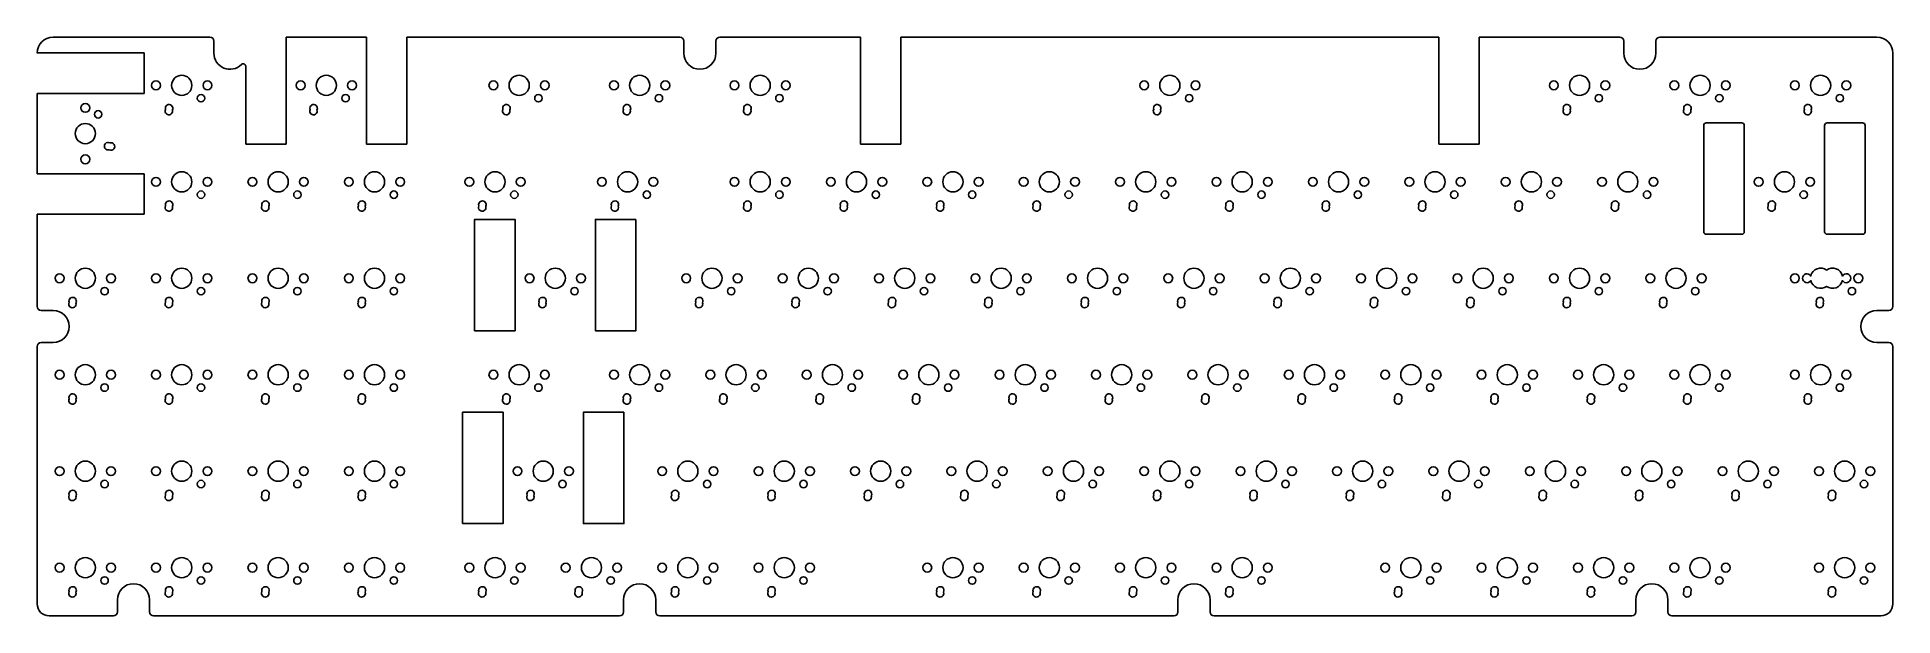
# Model space of a CAD drawing. Header units: millimetres. Extents: x -357 to 10, y -10 to 105.
import ezdxf

# ---------------------------------------------------------------- set-up
doc = ezdxf.new("R2010")
doc.units = ezdxf.units.MM
doc.layers.get('0').update_dxf_attribs({"linetype": 'CONTINUOUS'})

msp = doc.modelspace()

# ---------------------------------------------------------------- linework, layer by layer
for p, q in [((-323.05625, 104.775), (-354.0125, 104.775)), ((-322.2625, 101.6), (-322.2625, 103.98125)), ((-307.9755, 104.775), (-307.9755, 83.615)), ((-292.0995, 104.775), (-307.9755, 104.775)), ((-292.0995, 104.775), (-292.0995, 83.615)), ((-284.0995, 83.615), (-284.0995, 104.775)), ((-230.1875, 104.775), (-284.0995, 104.775)), ((-229.39375, 101.6), (-229.39375, 103.98125)), ((-223.04375, 103.98125), (-223.04375, 101.6)), ((-194.5, 104.775), (-222.25, 104.775)), ((-194.5, 83.615), (-194.5, 104.775)), ((-186.5, 104.775), (-186.5, 83.615)), ((-186.5, 104.775), (-80.2, 104.775)), ((-80.2, 104.775), (-80.2, 83.615)), ((-72.2, 83.615), (-72.2, 104.775)), ((-44.45, 104.775), (-72.2, 104.775)), ((-43.65625, 101.6), (-43.65625, 103.98125)), ((-37.30625, 103.98125), (-37.30625, 101.6)), ((6.35, 104.775), (-36.5125, 104.775)), ((-357.186875, 101.663), (-336.0275, 101.663)), ((-336.0275, 101.663), (-336.0275, 93.663)), ((-315.9755, 83.615), (-315.9755, 99.014834)), ((9.525, 51.59375), (9.525, 101.6)), ((-336.0275, 93.663), (-357.1875, 93.663)), ((-357.1875, 93.663), (-357.1875, 77.787)), ((-307.9755, 83.615), (-315.9755, 83.615)), ((-292.0995, 83.615), (-284.0995, 83.615)), ((-186.5, 83.615), (-194.5, 83.615)), ((-80.2, 83.615), (-72.2, 83.615)), ((-336.0275, 77.787), (-357.1875, 77.787)), ((-336.0275, 69.787), (-336.0275, 77.787)), ((-357.1875, 69.787), (-336.0275, 69.787)), ((-357.1875, 69.787), (-357.1875, 51.59375)), ((-356.39375, 50.8), (-354.0125, 50.8)), ((6.35, 50.8), (8.73125, 50.8)), ((-354.0125, 44.45), (-356.39375, 44.45)), ((8.73125, 44.45), (6.35, 44.45)), ((-357.1875, 43.65625), (-357.1875, -7.14375)), ((9.525, -7.14375), (9.525, 43.65625)), ((-341.3125, -8.73125), (-341.3125, -6.35)), ((-334.9625, -6.35), (-334.9625, -8.73125)), ((-241.3, -8.73125), (-241.3, -6.35)), ((-234.95, -6.35), (-234.95, -8.73125)), ((-131.7625, -8.73125), (-131.7625, -6.35)), ((-125.4125, -6.35), (-125.4125, -8.73125)), ((-41.275, -8.73125), (-41.275, -6.35)), ((-34.925, -6.35), (-34.925, -8.73125)), ((-354.80625, -9.525), (-342.10625, -9.525)), ((-334.16875, -9.525), (-242.09375, -9.525)), ((-234.15625, -9.525), (-132.55625, -9.525)), ((-124.61875, -9.525), (-42.06875, -9.525)), ((-34.13125, -9.525), (7.14375, -9.525))]:
    msp.add_line(p, q)
for points in [[(-27.34425, 65.835), (-20.34425, 65.835, 0.4142135624), (-19.84425, 66.335), (-19.84425, 87.335, 0.4142135624), (-20.34425, 87.835), (-27.34425, 87.835, 0.4142135624), (-27.84425, 87.335), (-27.84425, 66.335, 0.4142135624)], [(4.03175, 87.335), (4.03175, 66.335, -0.4142135624), (3.53175, 65.835), (-3.46825, 65.835, -0.4142135624), (-3.96825, 66.335), (-3.96825, 87.335, -0.4142135624), (-3.46825, 87.835), (3.53175, 87.835, -0.4142135624)], [(-311.409026, 71.363553, -1.519372292), (-312.755974, 71.456447, -1.5193722922)], [(-293.705974, 71.456447, -1.5193722922), (-292.359026, 71.363553, -1.519372292)], [(-3.571875, 58.74939, -0.542007423), (-0.437153, 57.592859, -3.6798478191), (-0.437153, 56.707141, -0.542007423), (-3.571875, 55.55061, -0.542007423), (-6.706597, 56.707141, -3.6798478191), (-6.706597, 57.592859, -0.542007423)], [(-311.409026, 14.213553, -1.519372292), (-312.755974, 14.306447, -1.5193722922)], [(-293.705974, 14.306447, -1.5193722922), (-292.359026, 14.213553, -1.519372292)]]:
    msp.add_lwpolyline(points, format="xyb", close=True)
for points in [[(-270.73175, 46.785), (-262.73175, 46.785), (-262.73175, 68.785), (-270.73175, 68.785)], [(-238.85575, 68.785), (-238.85575, 46.785), (-246.85575, 46.785), (-246.85575, 68.785)], [(-273.113, 8.685), (-265.113, 8.685), (-265.113, 30.685), (-273.113, 30.685)], [(-241.237, 30.685), (-241.237, 8.685), (-249.237, 8.685), (-249.237, 30.685)]]:
    msp.add_lwpolyline(points, close=True)
for centre, radius in [((-333.6925, 95.25), 0.875), ((-328.6125, 95.25), 1.9939), ((-323.5325, 95.25), 0.875), ((-305.1175, 95.25), 0.875), ((-300.0375, 95.25), 1.9939), ((-294.9575, 95.25), 0.875), ((-267.0175, 95.25), 0.875), ((-261.9375, 95.25), 1.9939), ((-256.8575, 95.25), 0.875), ((-243.205, 95.25), 0.875), ((-238.125, 95.25), 1.9939), ((-233.045, 95.25), 0.875), ((-219.3925, 95.25), 0.875), ((-214.3125, 95.25), 1.9939), ((-209.2325, 95.25), 0.875), ((-138.43, 95.25), 0.875), ((-133.35, 95.25), 1.9939), ((-128.27, 95.25), 0.875), ((-57.4675, 95.25), 0.875), ((-52.3875, 95.25), 1.9939), ((-47.3075, 95.25), 0.875), ((-33.655, 95.25), 0.875), ((-28.575, 95.25), 1.9939), ((-23.495, 95.25), 0.875), ((-9.8425, 95.25), 0.875), ((-4.7625, 95.25), 1.9939), ((0.3175, 95.25), 0.875), ((-347.6625, 90.805), 0.875), ((-324.8025, 92.71), 0.735), ((-296.2275, 92.71), 0.735), ((-258.1275, 92.71), 0.735), ((-234.315, 92.71), 0.735), ((-210.5025, 92.71), 0.735), ((-129.54, 92.71), 0.735), ((-48.5775, 92.71), 0.735), ((-24.765, 92.71), 0.735), ((-0.9525, 92.71), 0.735), ((-345.1225, 89.535), 0.735), ((-347.6625, 85.725), 1.9939), ((-347.6625, 80.645), 0.875), ((-333.6925, 76.2), 0.875), ((-328.6125, 76.2), 1.9939), ((-323.5325, 76.2), 0.875), ((-314.6425, 76.2), 0.875), ((-309.5625, 76.2), 1.9939), ((-304.4825, 76.2), 0.875), ((-295.5925, 76.2), 0.875), ((-290.5125, 76.2), 1.9939), ((-285.4325, 76.2), 0.875), ((-271.78, 76.2), 0.875), ((-266.7, 76.2), 1.9939), ((-261.62, 76.2), 0.875), ((-245.58625, 76.2), 0.875), ((-240.50625, 76.2), 1.9939), ((-235.42625, 76.2), 0.875), ((-219.3925, 76.2), 0.875), ((-214.3125, 76.2), 1.9939), ((-209.2325, 76.2), 0.875), ((-200.3425, 76.2), 0.875), ((-195.2625, 76.2), 1.9939), ((-190.1825, 76.2), 0.875), ((-181.2925, 76.2), 0.875), ((-176.2125, 76.2), 1.9939), ((-171.1325, 76.2), 0.875), ((-162.2425, 76.2), 0.875), ((-157.1625, 76.2), 1.9939), ((-152.0825, 76.2), 0.875), ((-143.1925, 76.2), 0.875), ((-138.1125, 76.2), 1.9939), ((-133.0325, 76.2), 0.875), ((-124.1425, 76.2), 0.875), ((-119.0625, 76.2), 1.9939), ((-113.9825, 76.2), 0.875), ((-105.0925, 76.2), 0.875), ((-100.0125, 76.2), 1.9939), ((-94.9325, 76.2), 0.875), ((-86.0425, 76.2), 0.875), ((-80.9625, 76.2), 1.9939), ((-75.8825, 76.2), 0.875), ((-66.9925, 76.2), 0.875), ((-61.9125, 76.2), 1.9939), ((-56.8325, 76.2), 0.875), ((-47.9425, 76.2), 0.875), ((-42.8625, 76.2), 1.9939), ((-37.7825, 76.2), 0.875), ((-16.98625, 76.2), 0.875), ((-11.90625, 76.2), 1.9939), ((-6.82625, 76.2), 0.875), ((-324.8025, 73.66), 0.735), ((-305.7525, 73.66), 0.735), ((-286.7025, 73.66), 0.735), ((-262.89, 73.66), 0.735), ((-236.69625, 73.66), 0.735), ((-210.5025, 73.66), 0.735), ((-191.4525, 73.66), 0.735), ((-172.4025, 73.66), 0.735), ((-153.3525, 73.66), 0.735), ((-134.3025, 73.66), 0.735), ((-115.2525, 73.66), 0.735), ((-96.2025, 73.66), 0.735), ((-77.1525, 73.66), 0.735), ((-58.1025, 73.66), 0.735), ((-39.0525, 73.66), 0.735), ((-8.09625, 73.66), 0.735), ((-347.6625, 57.15), 1.9939), ((-328.6125, 57.15), 1.9939), ((-309.5625, 57.15), 1.9939), ((-290.5125, 57.15), 1.9939), ((-254.79375, 57.15), 1.9939), ((-223.8375, 57.15), 1.9939), ((-204.7875, 57.15), 1.9939), ((-185.7375, 57.15), 1.9939), ((-166.6875, 57.15), 1.9939), ((-147.6375, 57.15), 1.9939), ((-128.5875, 57.15), 1.9939), ((-109.5375, 57.15), 1.9939), ((-90.4875, 57.15), 1.9939), ((-71.4375, 57.15), 1.9939), ((-52.3875, 57.15), 1.9939), ((-33.3375, 57.15), 1.9939), ((-352.7425, 57.15), 0.875), ((-343.8525, 54.61), 0.735), ((-342.5825, 57.15), 0.875), ((-333.6925, 57.15), 0.875), ((-324.8025, 54.61), 0.735), ((-323.5325, 57.15), 0.875), ((-314.6425, 57.15), 0.875), ((-305.7525, 54.61), 0.735), ((-304.4825, 57.15), 0.875), ((-295.5925, 57.15), 0.875), ((-286.7025, 54.61), 0.735), ((-285.4325, 57.15), 0.875), ((-259.87375, 57.15), 0.875), ((-250.98375, 54.61), 0.735), ((-249.71375, 57.15), 0.875), ((-228.9175, 57.15), 0.875), ((-220.0275, 54.61), 0.735), ((-218.7575, 57.15), 0.875), ((-209.8675, 57.15), 0.875), ((-200.9775, 54.61), 0.735), ((-199.7075, 57.15), 0.875), ((-190.8175, 57.15), 0.875), ((-181.9275, 54.61), 0.735), ((-180.6575, 57.15), 0.875), ((-171.7675, 57.15), 0.875), ((-162.8775, 54.61), 0.735), ((-161.6075, 57.15), 0.875), ((-152.7175, 57.15), 0.875), ((-143.8275, 54.61), 0.735), ((-142.5575, 57.15), 0.875), ((-133.6675, 57.15), 0.875), ((-124.7775, 54.61), 0.735), ((-123.5075, 57.15), 0.875), ((-114.6175, 57.15), 0.875), ((-105.7275, 54.61), 0.735), ((-104.4575, 57.15), 0.875), ((-95.5675, 57.15), 0.875), ((-86.6775, 54.61), 0.735), ((-85.4075, 57.15), 0.875), ((-76.5175, 57.15), 0.875), ((-67.6275, 54.61), 0.735), ((-66.3575, 57.15), 0.875), ((-57.4675, 57.15), 0.875), ((-48.5775, 54.61), 0.735), ((-47.3075, 57.15), 0.875), ((-38.4175, 57.15), 0.875), ((-29.5275, 54.61), 0.735), ((-28.2575, 57.15), 0.875), ((-9.8425, 57.15), 0.875), ((1.42875, 54.61), 0.735), ((2.69875, 57.15), 0.875), ((-352.7425, 38.1), 0.875), ((-347.6625, 38.1), 1.9939), ((-342.5825, 38.1), 0.875), ((-333.6925, 38.1), 0.875), ((-328.6125, 38.1), 1.9939), ((-323.5325, 38.1), 0.875), ((-314.6425, 38.1), 0.875), ((-309.5625, 38.1), 1.9939), ((-304.4825, 38.1), 0.875), ((-295.5925, 38.1), 0.875), ((-290.5125, 38.1), 1.9939), ((-285.4325, 38.1), 0.875), ((-267.0175, 38.1), 0.875), ((-261.9375, 38.1), 1.9939), ((-256.8575, 38.1), 0.875), ((-243.205, 38.1), 0.875), ((-238.125, 38.1), 1.9939), ((-233.045, 38.1), 0.875), ((-224.155, 38.1), 0.875), ((-219.075, 38.1), 1.9939), ((-213.995, 38.1), 0.875), ((-205.105, 38.1), 0.875), ((-200.025, 38.1), 1.9939), ((-194.945, 38.1), 0.875), ((-186.055, 38.1), 0.875), ((-180.975, 38.1), 1.9939), ((-175.895, 38.1), 0.875), ((-167.005, 38.1), 0.875), ((-161.925, 38.1), 1.9939), ((-156.845, 38.1), 0.875), ((-147.955, 38.1), 0.875), ((-142.875, 38.1), 1.9939), ((-137.795, 38.1), 0.875), ((-128.905, 38.1), 0.875), ((-123.825, 38.1), 1.9939), ((-118.745, 38.1), 0.875), ((-109.855, 38.1), 0.875), ((-104.775, 38.1), 1.9939), ((-99.695, 38.1), 0.875), ((-90.805, 38.1), 0.875), ((-85.725, 38.1), 1.9939), ((-80.645, 38.1), 0.875), ((-71.755, 38.1), 0.875), ((-66.675, 38.1), 1.9939), ((-61.595, 38.1), 0.875), ((-52.705, 38.1), 0.875), ((-47.625, 38.1), 1.9939), ((-42.545, 38.1), 0.875), ((-33.655, 38.1), 0.875), ((-28.575, 38.1), 1.9939), ((-23.495, 38.1), 0.875), ((-9.8425, 38.1), 0.875), ((-4.7625, 38.1), 1.9939), ((0.3175, 38.1), 0.875), ((-343.8525, 35.56), 0.735), ((-324.8025, 35.56), 0.735), ((-305.7525, 35.56), 0.735), ((-286.7025, 35.56), 0.735), ((-258.1275, 35.56), 0.735), ((-234.315, 35.56), 0.735), ((-215.265, 35.56), 0.735), ((-196.215, 35.56), 0.735), ((-177.165, 35.56), 0.735), ((-158.115, 35.56), 0.735), ((-139.065, 35.56), 0.735), ((-120.015, 35.56), 0.735), ((-100.965, 35.56), 0.735), ((-81.915, 35.56), 0.735), ((-62.865, 35.56), 0.735), ((-43.815, 35.56), 0.735), ((-24.765, 35.56), 0.735), ((-0.9525, 35.56), 0.735), ((-352.7425, 19.05), 0.875), ((-347.6625, 19.05), 1.9939), ((-342.5825, 19.05), 0.875), ((-333.6925, 19.05), 0.875), ((-328.6125, 19.05), 1.9939), ((-323.5325, 19.05), 0.875), ((-314.6425, 19.05), 0.875), ((-309.5625, 19.05), 1.9939), ((-304.4825, 19.05), 0.875), ((-295.5925, 19.05), 0.875), ((-290.5125, 19.05), 1.9939), ((-285.4325, 19.05), 0.875), ((-262.255, 19.05), 0.875), ((-257.175, 19.05), 1.9939), ((-252.095, 19.05), 0.875), ((-233.68, 19.05), 0.875), ((-228.6, 19.05), 1.9939), ((-223.52, 19.05), 0.875), ((-214.63, 19.05), 0.875), ((-209.55, 19.05), 1.9939), ((-204.47, 19.05), 0.875), ((-195.58, 19.05), 0.875), ((-190.5, 19.05), 1.9939), ((-185.42, 19.05), 0.875), ((-176.53, 19.05), 0.875), ((-171.45, 19.05), 1.9939), ((-166.37, 19.05), 0.875), ((-157.48, 19.05), 0.875), ((-152.4, 19.05), 1.9939), ((-147.32, 19.05), 0.875), ((-138.43, 19.05), 0.875), ((-133.35, 19.05), 1.9939), ((-128.27, 19.05), 0.875), ((-119.38, 19.05), 0.875), ((-114.3, 19.05), 1.9939), ((-109.22, 19.05), 0.875), ((-100.33, 19.05), 0.875), ((-95.25, 19.05), 1.9939), ((-90.17, 19.05), 0.875), ((-81.28, 19.05), 0.875), ((-76.2, 19.05), 1.9939), ((-71.12, 19.05), 0.875), ((-62.23, 19.05), 0.875), ((-57.15, 19.05), 1.9939), ((-52.07, 19.05), 0.875), ((-43.18, 19.05), 0.875), ((-38.1, 19.05), 1.9939), ((-33.02, 19.05), 0.875), ((-24.13, 19.05), 0.875), ((-19.05, 19.05), 1.9939), ((-13.97, 19.05), 0.875), ((-5.08, 19.05), 0.875), ((0, 19.05), 1.9939), ((5.08, 19.05), 0.875), ((-343.8525, 16.51), 0.735), ((-324.8025, 16.51), 0.735), ((-305.7525, 16.51), 0.735), ((-286.7025, 16.51), 0.735), ((-253.365, 16.51), 0.735), ((-224.79, 16.51), 0.735), ((-205.74, 16.51), 0.735), ((-186.69, 16.51), 0.735), ((-167.64, 16.51), 0.735), ((-148.59, 16.51), 0.735), ((-129.54, 16.51), 0.735), ((-110.49, 16.51), 0.735), ((-91.44, 16.51), 0.735), ((-72.39, 16.51), 0.735), ((-53.34, 16.51), 0.735), ((-34.29, 16.51), 0.735), ((-15.24, 16.51), 0.735), ((3.81, 16.51), 0.735), ((-352.7425, 0), 0.875), ((-347.6625, 0), 1.9939), ((-342.5825, 0), 0.875), ((-333.6925, 0), 0.875), ((-328.6125, 0), 1.9939), ((-323.5325, 0), 0.875), ((-314.6425, 0), 0.875), ((-309.5625, 0), 1.9939), ((-304.4825, 0), 0.875), ((-295.5925, 0), 0.875), ((-290.5125, 0), 1.9939), ((-285.4325, 0), 0.875), ((-271.78, 0), 0.875), ((-266.7, 0), 1.9939), ((-261.62, 0), 0.875), ((-252.73, 0), 0.875), ((-247.65, 0), 1.9939), ((-242.57, 0), 0.875), ((-233.68, 0), 0.875), ((-228.6, 0), 1.9939), ((-223.52, 0), 0.875), ((-214.63, 0), 0.875), ((-209.55, 0), 1.9939), ((-204.47, 0), 0.875), ((-181.2925, 0), 0.875), ((-176.2125, 0), 1.9939), ((-171.1325, 0), 0.875), ((-162.2425, 0), 0.875), ((-157.1625, 0), 1.9939), ((-152.0825, 0), 0.875), ((-143.1925, 0), 0.875), ((-138.1125, 0), 1.9939), ((-133.0325, 0), 0.875), ((-124.1425, 0), 0.875), ((-119.0625, 0), 1.9939), ((-113.9825, 0), 0.875), ((-90.805, 0), 0.875), ((-85.725, 0), 1.9939), ((-80.645, 0), 0.875), ((-71.755, 0), 0.875), ((-66.675, 0), 1.9939), ((-61.595, 0), 0.875), ((-52.705, 0), 0.875), ((-47.625, 0), 1.9939), ((-42.545, 0), 0.875), ((-33.655, 0), 0.875), ((-28.575, 0), 1.9939), ((-23.495, 0), 0.875), ((-5.08, 0), 0.875), ((0, 0), 1.9939), ((5.08, 0), 0.875), ((-343.8525, -2.54), 0.735), ((-324.8025, -2.54), 0.735), ((-305.7525, -2.54), 0.735), ((-286.7025, -2.54), 0.735), ((-262.89, -2.54), 0.735), ((-243.84, -2.54), 0.735), ((-224.79, -2.54), 0.735), ((-205.74, -2.54), 0.735), ((-172.4025, -2.54), 0.735), ((-153.3525, -2.54), 0.735), ((-134.3025, -2.54), 0.735), ((-115.2525, -2.54), 0.735), ((-81.915, -2.54), 0.735), ((-62.865, -2.54), 0.735), ((-43.815, -2.54), 0.735), ((-24.765, -2.54), 0.735), ((3.81, -2.54), 0.735)]:
    msp.add_circle(centre, radius)
for centre, radius, start, end in [((-354.0125, 101.6), 3.175, 90, 180), ((-323.05625, 103.98125), 0.79375, 0, 90), ((-230.1875, 103.98125), 0.79375, 0, 90), ((-222.25, 103.98125), 0.79375, 90, 180), ((-44.45, 103.98125), 0.79375, 0, 90), ((-36.5125, 103.98125), 0.79375, 90, 180), ((6.35, 101.6), 3.175, 0, 90), ((-319.0875, 101.6), 3.175, 180, 315.29583167), ((-316.4755, 99.014834), 0.5, 0, 135.29583167), ((-226.21875, 101.6), 3.175, -180, 0), ((-40.48125, 101.6), 3.175, -180, 0), ((-331.1525, 90.17), 0.735, -207.24203677, 19.35166431), ((-331.1125, 90.75), 0.735, -27.24203677, 199.35166431), ((-302.5775, 90.17), 0.735, -207.24203677, 19.35166431), ((-302.5375, 90.75), 0.735, -27.24203677, 199.35166431), ((-264.4775, 90.17), 0.735, -207.24203677, 19.35166431), ((-264.4375, 90.75), 0.735, -27.24203677, 199.35166431), ((-240.665, 90.17), 0.735, -207.24203677, 19.35166431), ((-240.625, 90.75), 0.735, -27.24203677, 199.35166431), ((-216.8525, 90.17), 0.735, -207.24203677, 19.35166431), ((-216.8125, 90.75), 0.735, -27.24203677, 199.35166431), ((-135.89, 90.17), 0.735, -207.24203677, 19.35166431), ((-135.85, 90.75), 0.735, -27.24203677, 199.35166431), ((-54.9275, 90.17), 0.735, -207.24203677, 19.35166431), ((-54.8875, 90.75), 0.735, -27.24203677, 199.35166431), ((-31.115, 90.17), 0.735, -207.24203677, 19.35166431), ((-31.075, 90.75), 0.735, -27.24203677, 199.35166431), ((-7.3025, 90.17), 0.735, -207.24203677, 19.35166431), ((-7.2625, 90.75), 0.735, -27.24203677, 199.35166431), ((-343.1625, 83.225), 0.735, 62.75796323, 289.35166431), ((-342.5825, 83.185), 0.735, -117.24203677, 109.35166431), ((-331.1525, 71.12), 0.735, -207.24203677, 19.35166431), ((-331.1125, 71.7), 0.735, -27.24203677, 199.35166431), ((-269.24, 71.12), 0.735, -207.24203677, 19.35166431), ((-269.2, 71.7), 0.735, -27.24203677, 199.35166431), ((-243.04625, 71.12), 0.735, -207.24203677, 19.35166431), ((-243.00625, 71.7), 0.735, -27.24203677, 199.35166431), ((-216.8525, 71.12), 0.735, -207.24203677, 19.35166431), ((-216.8125, 71.7), 0.735, -27.24203677, 199.35166431), ((-197.8025, 71.12), 0.735, -207.24203677, 19.35166431), ((-197.7625, 71.7), 0.735, -27.24203677, 199.35166431), ((-178.7525, 71.12), 0.735, -207.24203677, 19.35166431), ((-178.7125, 71.7), 0.735, -27.24203677, 199.35166431), ((-159.7025, 71.12), 0.735, -207.24203677, 19.35166431), ((-159.6625, 71.7), 0.735, -27.24203677, 199.35166431), ((-140.6525, 71.12), 0.735, -207.24203677, 19.35166431), ((-140.6125, 71.7), 0.735, -27.24203677, 199.35166431), ((-121.6025, 71.12), 0.735, -207.24203677, 19.35166431), ((-121.5625, 71.7), 0.735, -27.24203677, 199.35166431), ((-102.5525, 71.12), 0.735, -207.24203677, 19.35166431), ((-102.5125, 71.7), 0.735, -27.24203677, 199.35166431), ((-83.5025, 71.12), 0.735, -207.24203677, 19.35166431), ((-83.4625, 71.7), 0.735, -27.24203677, 199.35166431), ((-64.4525, 71.12), 0.735, -207.24203677, 19.35166431), ((-64.4125, 71.7), 0.735, -27.24203677, 199.35166431), ((-45.4025, 71.12), 0.735, -207.24203677, 19.35166431), ((-45.3625, 71.7), 0.735, -27.24203677, 199.35166431), ((-14.44625, 71.12), 0.735, -207.24203677, 19.35166431), ((-14.40625, 71.7), 0.735, -27.24203677, 199.35166431), ((-356.39375, 51.59375), 0.79375, 180, 270), ((-350.2025, 52.07), 0.735, -207.24203677, 19.35166431), ((-350.1625, 52.65), 0.735, -27.24203677, 199.35166431), ((-331.1525, 52.07), 0.735, -207.24203677, 19.35166431), ((-331.1125, 52.65), 0.735, -27.24203677, 199.35166431), ((-312.1025, 52.07), 0.735, -207.24203677, 19.35166431), ((-312.0625, 52.65), 0.735, -27.24203677, 199.35166431), ((-293.0525, 52.07), 0.735, -207.24203677, 19.35166431), ((-293.0125, 52.65), 0.735, -27.24203677, 199.35166431), ((-257.33375, 52.07), 0.735, -207.24203677, 19.35166431), ((-257.29375, 52.65), 0.735, -27.24203677, 199.35166431), ((-226.3775, 52.07), 0.735, -207.24203677, 19.35166431), ((-226.3375, 52.65), 0.735, -27.24203677, 199.35166431), ((-207.3275, 52.07), 0.735, -207.24203677, 19.35166431), ((-207.2875, 52.65), 0.735, -27.24203677, 199.35166431), ((-188.2775, 52.07), 0.735, -207.24203677, 19.35166431), ((-188.2375, 52.65), 0.735, -27.24203677, 199.35166431), ((-169.2275, 52.07), 0.735, -207.24203677, 19.35166431), ((-169.1875, 52.65), 0.735, -27.24203677, 199.35166431), ((-150.1775, 52.07), 0.735, -207.24203677, 19.35166431), ((-150.1375, 52.65), 0.735, -27.24203677, 199.35166431), ((-131.1275, 52.07), 0.735, -207.24203677, 19.35166431), ((-131.0875, 52.65), 0.735, -27.24203677, 199.35166431), ((-112.0775, 52.07), 0.735, -207.24203677, 19.35166431), ((-112.0375, 52.65), 0.735, -27.24203677, 199.35166431), ((-93.0275, 52.07), 0.735, -207.24203677, 19.35166431), ((-92.9875, 52.65), 0.735, -27.24203677, 199.35166431), ((-73.9775, 52.07), 0.735, -207.24203677, 19.35166431), ((-73.9375, 52.65), 0.735, -27.24203677, 199.35166431), ((-54.9275, 52.07), 0.735, -207.24203677, 19.35166431), ((-54.8875, 52.65), 0.735, -27.24203677, 199.35166431), ((-35.8775, 52.07), 0.735, -207.24203677, 19.35166431), ((-35.8375, 52.65), 0.735, -27.24203677, 199.35166431), ((-4.92125, 52.07), 0.735, -207.24203677, 19.35166431), ((-4.88125, 52.65), 0.735, -27.24203677, 199.35166431), ((8.73125, 51.59375), 0.79375, -90, 0), ((-354.0125, 47.625), 3.175, -90, 90), ((6.35, 47.625), 3.175, 90, 270), ((-356.39375, 43.65625), 0.79375, 90, 180), ((8.73125, 43.65625), 0.79375, 0, 90), ((-350.2025, 33.02), 0.735, -207.24203677, 19.35166431), ((-350.1625, 33.6), 0.735, -27.24203677, 199.35166431), ((-331.1525, 33.02), 0.735, -207.24203677, 19.35166431), ((-331.1125, 33.6), 0.735, -27.24203677, 199.35166431), ((-312.1025, 33.02), 0.735, -207.24203677, 19.35166431), ((-312.0625, 33.6), 0.735, -27.24203677, 199.35166431), ((-293.0525, 33.02), 0.735, -207.24203677, 19.35166431), ((-293.0125, 33.6), 0.735, -27.24203677, 199.35166431), ((-264.4775, 33.02), 0.735, -207.24203677, 19.35166431), ((-264.4375, 33.6), 0.735, -27.24203677, 199.35166431), ((-240.665, 33.02), 0.735, -207.24203677, 19.35166431), ((-240.625, 33.6), 0.735, -27.24203677, 199.35166431), ((-221.615, 33.02), 0.735, -207.24203677, 19.35166431), ((-221.575, 33.6), 0.735, -27.24203677, 199.35166431), ((-202.565, 33.02), 0.735, -207.24203677, 19.35166431), ((-202.525, 33.6), 0.735, -27.24203677, 199.35166431), ((-183.515, 33.02), 0.735, -207.24203677, 19.35166431), ((-183.475, 33.6), 0.735, -27.24203677, 199.35166431), ((-164.465, 33.02), 0.735, -207.24203677, 19.35166431), ((-164.425, 33.6), 0.735, -27.24203677, 199.35166431), ((-145.415, 33.02), 0.735, -207.24203677, 19.35166431), ((-145.375, 33.6), 0.735, -27.24203677, 199.35166431), ((-126.365, 33.02), 0.735, -207.24203677, 19.35166431), ((-126.325, 33.6), 0.735, -27.24203677, 199.35166431), ((-107.315, 33.02), 0.735, -207.24203677, 19.35166431), ((-107.275, 33.6), 0.735, -27.24203677, 199.35166431), ((-88.265, 33.02), 0.735, -207.24203677, 19.35166431), ((-88.225, 33.6), 0.735, -27.24203677, 199.35166431), ((-69.215, 33.02), 0.735, -207.24203677, 19.35166431), ((-69.175, 33.6), 0.735, -27.24203677, 199.35166431), ((-50.165, 33.02), 0.735, -207.24203677, 19.35166431), ((-50.125, 33.6), 0.735, -27.24203677, 199.35166431), ((-31.115, 33.02), 0.735, -207.24203677, 19.35166431), ((-31.075, 33.6), 0.735, -27.24203677, 199.35166431), ((-7.3025, 33.02), 0.735, -207.24203677, 19.35166431), ((-7.2625, 33.6), 0.735, -27.24203677, 199.35166431), ((-350.1625, 14.55), 0.735, -27.24203677, 199.35166431), ((-331.1125, 14.55), 0.735, -27.24203677, 199.35166431), ((-259.675, 14.55), 0.735, -27.24203677, 199.35166431), ((-231.1, 14.55), 0.735, -27.24203677, 199.35166431), ((-212.05, 14.55), 0.735, -27.24203677, 199.35166431), ((-193, 14.55), 0.735, -27.24203677, 199.35166431), ((-173.95, 14.55), 0.735, -27.24203677, 199.35166431), ((-154.9, 14.55), 0.735, -27.24203677, 199.35166431), ((-135.85, 14.55), 0.735, -27.24203677, 199.35166431), ((-116.8, 14.55), 0.735, -27.24203677, 199.35166431), ((-97.75, 14.55), 0.735, -27.24203677, 199.35166431), ((-78.7, 14.55), 0.735, -27.24203677, 199.35166431), ((-59.65, 14.55), 0.735, -27.24203677, 199.35166431), ((-40.6, 14.55), 0.735, -27.24203677, 199.35166431), ((-21.55, 14.55), 0.735, -27.24203677, 199.35166431), ((-2.5, 14.55), 0.735, -27.24203677, 199.35166431), ((-350.2025, 13.97), 0.735, -207.24203677, 19.35166431), ((-331.1525, 13.97), 0.735, -207.24203677, 19.35166431), ((-259.715, 13.97), 0.735, -207.24203677, 19.35166431), ((-231.14, 13.97), 0.735, -207.24203677, 19.35166431), ((-212.09, 13.97), 0.735, -207.24203677, 19.35166431), ((-193.04, 13.97), 0.735, -207.24203677, 19.35166431), ((-173.99, 13.97), 0.735, -207.24203677, 19.35166431), ((-154.94, 13.97), 0.735, -207.24203677, 19.35166431), ((-135.89, 13.97), 0.735, -207.24203677, 19.35166431), ((-116.84, 13.97), 0.735, -207.24203677, 19.35166431), ((-97.79, 13.97), 0.735, -207.24203677, 19.35166431), ((-78.74, 13.97), 0.735, -207.24203677, 19.35166431), ((-59.69, 13.97), 0.735, -207.24203677, 19.35166431), ((-40.64, 13.97), 0.735, -207.24203677, 19.35166431), ((-21.59, 13.97), 0.735, -207.24203677, 19.35166431), ((-2.54, 13.97), 0.735, -207.24203677, 19.35166431), ((-338.1375, -6.35), 3.175, 0, 180), ((-238.125, -6.35), 3.175, 0, 180), ((-128.5875, -6.35), 3.175, 0, 180), ((-38.1, -6.35), 3.175, 0, 180), ((-354.80625, -7.14375), 2.38125, 180, 270), ((-350.2025, -5.08), 0.735, -207.24203677, 19.35166431), ((-350.1625, -4.5), 0.735, -27.24203677, 199.35166431), ((-331.1525, -5.08), 0.735, -207.24203677, 19.35166431), ((-331.1125, -4.5), 0.735, -27.24203677, 199.35166431), ((-312.1025, -5.08), 0.735, -207.24203677, 19.35166431), ((-312.0625, -4.5), 0.735, -27.24203677, 199.35166431), ((-293.0525, -5.08), 0.735, -207.24203677, 19.35166431), ((-293.0125, -4.5), 0.735, -27.24203677, 199.35166431), ((-269.24, -5.08), 0.735, -207.24203677, 19.35166431), ((-269.2, -4.5), 0.735, -27.24203677, 199.35166431), ((-250.19, -5.08), 0.735, -207.24203677, 19.35166431), ((-250.15, -4.5), 0.735, -27.24203677, 199.35166431), ((-231.14, -5.08), 0.735, -207.24203677, 19.35166431), ((-231.1, -4.5), 0.735, -27.24203677, 199.35166431), ((-212.09, -5.08), 0.735, -207.24203677, 19.35166431), ((-212.05, -4.5), 0.735, -27.24203677, 199.35166431), ((-178.7525, -5.08), 0.735, -207.24203677, 19.35166431), ((-178.7125, -4.5), 0.735, -27.24203677, 199.35166431), ((-159.7025, -5.08), 0.735, -207.24203677, 19.35166431), ((-159.6625, -4.5), 0.735, -27.24203677, 199.35166431), ((-140.6525, -5.08), 0.735, -207.24203677, 19.35166431), ((-140.6125, -4.5), 0.735, -27.24203677, 199.35166431), ((-121.6025, -5.08), 0.735, -207.24203677, 19.35166431), ((-121.5625, -4.5), 0.735, -27.24203677, 199.35166431), ((-88.265, -5.08), 0.735, -207.24203677, 19.35166431), ((-88.225, -4.5), 0.735, -27.24203677, 199.35166431), ((-69.215, -5.08), 0.735, -207.24203677, 19.35166431), ((-69.175, -4.5), 0.735, -27.24203677, 199.35166431), ((-50.165, -5.08), 0.735, -207.24203677, 19.35166431), ((-50.125, -4.5), 0.735, -27.24203677, 199.35166431), ((-31.115, -5.08), 0.735, -207.24203677, 19.35166431), ((-31.075, -4.5), 0.735, -27.24203677, 199.35166431), ((-2.54, -5.08), 0.735, -207.24203677, 19.35166431), ((-2.5, -4.5), 0.735, -27.24203677, 199.35166431), ((7.14375, -7.14375), 2.38125, -90, 0), ((-342.10625, -8.73125), 0.79375, -90, 0), ((-334.16875, -8.73125), 0.79375, 180, 270), ((-242.09375, -8.73125), 0.79375, -90, 0), ((-234.15625, -8.73125), 0.79375, 180, 270), ((-132.55625, -8.73125), 0.79375, -90, 0), ((-124.61875, -8.73125), 0.79375, 180, 270), ((-42.06875, -8.73125), 0.79375, -90, 0), ((-34.13125, -8.73125), 0.79375, 180, 270)]:
    msp.add_arc(centre, radius, start, end)

doc.saveas('drawing.dxf')
